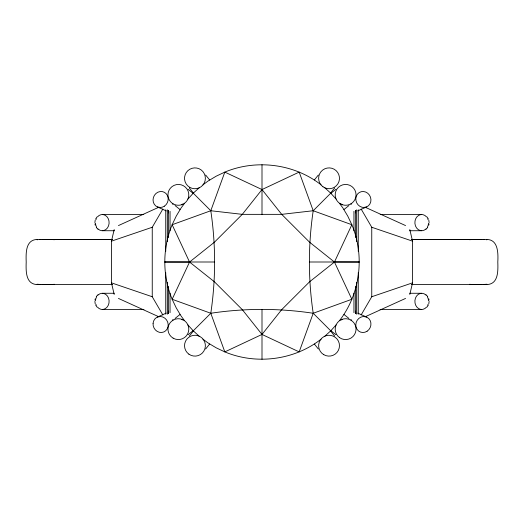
<?xml version="1.0" encoding="UTF-8"?>
<svg xmlns="http://www.w3.org/2000/svg" width="524" height="524" viewBox="0 0 524 524"><rect width="100%" height="100%" fill="white"/><g stroke="black" fill="none" stroke-linecap="round" stroke-linejoin="round"><path stroke-width="0.79" d="M321.114 339.126C294.331 360.204 256.203 365.045 224.822 351.899L210.792 313.26C215.862 279.318 215.862 244.682 210.792 210.74L224.822 172.101C256.203 158.955 294.331 163.796 321.114 184.874M184.461 320.564L181.147 316.09L176.234 307.902L172.147 299.276L189.544 262.039L214.375 242.245L242.298 214.355L262 189.557L299.178 172.101L313.208 210.74C308.138 244.682 308.138 279.318 313.208 313.26L299.178 351.899L262 334.443L242.298 309.645L214.375 281.755L189.544 262.039L172.147 224.724L176.234 216.098L181.147 207.91L184.461 203.436M94.89 222.621L95.198 220.185M429.11 301.379L428.802 303.815M168.224 313.516L168.564 311.118M355.436 212.882L355.776 210.484M94.968 300.128L95.198 298.935M428.802 225.065L429.032 223.872M114.193 294.429L111.455 282.849L111.455 241.151L114.193 229.571M409.807 294.429L412.545 282.849L412.545 241.151L409.807 229.571M202.886 339.126L208.002 342.919L216.189 347.818L224.822 351.899L262 334.443L281.702 309.645L309.625 281.755L334.456 262.039L351.853 224.724L347.766 216.098L342.853 207.91L339.539 203.436M95.787 218.822L96.92 217.008M428.213 305.178L427.08 306.992M162.879 314.99L152.248 296.741L152.248 227.259L162.879 209.011M361.121 314.99L371.752 296.741L371.752 227.259L361.121 209.011M339.539 320.564C360.316 293.794 364.946 255.902 351.853 224.724L313.208 210.74L281.702 214.355L242.298 214.355L210.792 210.74L172.147 224.724C162.361 248.33 162.361 275.67 172.147 299.276L210.792 313.26C244.695 308.138 279.305 308.138 313.208 313.26L351.853 299.276L334.456 262.039L309.625 242.245L281.702 214.355L262 189.557L224.822 172.101L216.189 176.182L208.002 181.081L202.886 184.874M96.285 296.564L97.981 294.75M427.715 227.436L426.019 229.25M189.374 335.989L193.349 331.017M314.38 179.948L318.363 174.977M205.637 349.023L209.62 344.052M330.651 192.983L334.633 188.011M187.906 199.068L193.251 193.173L199.146 187.834M324.854 336.166L330.749 330.827L336.094 324.932M199.146 336.166L193.251 330.827L210.792 313.26M313.208 210.74L330.749 193.173L324.854 187.834M175.042 318.454L180.007 314.472M330.945 193.277L335.904 189.288M188.096 334.712L193.061 330.723M343.993 209.528L348.958 205.546M189.544 262.039L164.719 262L214.368 262M334.456 261.961L359.281 262L309.632 262M118.437 225.575L159.086 207.118M181.363 204.674L182.634 204.098M341.366 319.902L342.637 319.326M364.914 316.882L405.563 298.425M357.735 210.91L366.564 206.947A8.109 7.467 65.8 0 0 367.743 193.245A8.109 7.467 65.8 0 0 355.835 198.282A8.109 7.467 65.8 0 0 366.564 206.947M157.436 317.053L166.265 313.09M111.455 241.151L152.248 227.259M371.752 296.741L412.545 282.849M40.066 239.579C25.702 237.844 25.846 251.749 26.2 262.013C25.846 272.277 25.702 286.169 40.066 284.434M483.934 284.434C498.298 286.169 498.154 272.277 497.8 262.013C498.317 252.293 498.101 237.732 484.274 239.606M469.57 239.73L471.404 239.586M52.596 284.44L54.437 284.29M484.274 284.414L486.92 284.231M39.326 239.606L44.363 239.475M470.984 239.579L475.654 239.435M484.333 284.44L471.476 284.584M50.854 284.545L50.219 284.539L53.356 284.414L52.937 284.414M471.901 239.475L474.41 239.429M48.352 284.591L52.105 284.545M474.161 284.584L411.353 284.578M37.08 239.789L37.486 239.789M37.08 284.231L39.726 284.414M172.409 204.098L173.195 204.098M350.805 204.098L351.591 204.098M102.298 214.519L143.792 214.513M380.208 214.513L421.702 214.519M102.298 230.73L114.501 230.73M409.499 230.73L421.702 230.73M112.647 239.422L42.044 239.481M411.353 239.422L481.956 239.481M479.637 239.475L484.34 239.586M45.64 239.435L112.365 239.442M411.635 239.442L478.36 239.435M52.524 284.584L39.667 284.44M112.647 284.578L49.839 284.584M53.756 284.591L42.044 284.539M470.244 284.591L481.956 284.539M102.298 293.27L114.33 293.27M409.67 293.27L421.702 293.27M102.298 309.481L143.943 309.488M380.057 309.488L421.702 309.481M172.409 319.902L173.195 319.902M350.805 319.902L351.591 319.902M486.514 239.789L486.92 239.789M471.404 284.44L470.644 284.414L473.781 284.539L473.146 284.545M49.59 239.429L52.099 239.475M48.352 239.435L53.016 239.579M471.895 284.545L475.648 284.591M483.934 239.579L484.674 239.606M52.596 239.586L54.43 239.73M469.563 284.29L471.063 284.414M371.752 227.259L412.545 241.151M111.455 282.849L152.248 296.741M157.436 206.947L166.265 210.91M357.735 313.09L366.564 317.053M364.914 207.118L405.563 225.575M341.366 204.098L342.637 204.674M181.363 319.326L182.634 319.902M118.437 298.425L159.086 316.882M188.096 189.288L193.061 193.277M343.993 314.472L348.958 318.454M175.042 205.546L180.007 209.528M330.945 330.723L335.904 334.712M426.019 294.75L427.715 296.564M97.981 229.25L96.285 227.436M193.251 193.173L210.792 210.74M313.208 313.26L330.749 330.827M330.749 193.173L336.094 199.068M187.906 324.932L193.251 330.827M205.637 174.977L209.62 179.948M330.651 331.017L334.633 335.989M189.374 188.011L193.349 192.983M314.38 344.052L318.363 349.023M427.08 217.008L428.213 218.822M96.92 306.992L95.787 305.178M428.802 220.185L429.11 222.621M428.802 298.935L429.032 300.128M94.968 223.872L95.198 225.065M95.198 303.815L94.89 301.379M355.436 311.118L355.776 313.516M168.224 210.484L168.564 212.882M358.259 209.803L358.259 251.396M358.259 272.604L358.259 314.197M356.687 209.803L356.687 241.61M356.687 282.39L356.687 314.197M355.652 210.576L355.652 237.51M355.652 286.49L355.652 313.424M353.949 211.336L353.949 230.874M353.949 293.126L353.949 312.664M262 164.719L262 214.368M262 309.632L262 359.281M170.051 211.336L170.051 230.874M170.051 293.126L170.051 312.664M168.348 210.576L168.348 237.51M168.348 286.49L168.348 313.424M167.313 209.803L167.313 241.61M167.313 282.39L167.313 314.197M165.741 209.803L165.741 251.396M165.741 272.604L165.741 314.197M426.005 228.916A8.109 6.825 -90 0 1 416.554 227.947A8.109 6.825 -90 0 1 417.045 216.7A8.109 6.825 -90 0 1 426.529 216.89M427.767 218.901A8.109 6.825 -90 0 1 428.049 219.641M428.501 223.355A8.109 6.825 -90 0 1 427.414 227.062M426.529 307.11A8.109 6.825 -90 0 1 417.045 307.3A8.109 6.825 -90 0 1 416.554 296.053A8.109 6.825 -90 0 1 426.005 295.084M427.414 296.938A8.109 6.825 -90 0 1 428.501 300.645M428.049 304.359A8.109 6.825 -90 0 1 427.767 305.099M97.995 295.084A8.109 6.825 -90 0 1 107.446 296.053A8.109 6.825 -90 0 1 106.955 307.3A8.109 6.825 -90 0 1 97.471 307.11M96.233 305.099A8.109 6.825 -90 0 1 95.951 304.359M95.499 300.645A8.109 6.825 -90 0 1 96.586 296.938M97.471 216.89A8.109 6.825 -90 0 1 106.955 216.7A8.109 6.825 -90 0 1 107.446 227.947A8.109 6.825 -90 0 1 97.995 228.916M96.586 227.062A8.109 6.825 -90 0 1 95.499 223.355M95.951 219.641A8.109 6.825 -90 0 1 96.233 218.901M367.101 331.227A8.109 7.467 -65.8 0 0 367.239 317.387A8.109 7.467 -65.8 0 0 355.803 324.919A8.109 7.467 -65.8 0 0 367.101 331.227M164.34 206.207A8.109 7.467 -65.8 0 0 164.477 192.36A8.109 7.467 -65.8 0 0 153.041 199.899A8.109 7.467 -65.8 0 0 164.34 206.207M153.073 323.301A8.109 7.467 65.8 0 0 163.802 331.967A8.109 7.467 65.8 0 0 164.981 318.264A8.109 7.467 65.8 0 0 153.073 323.301M323.78 354.683A10.421 10.421 0 0 0 339.473 345.755A10.421 10.421 0 0 0 323.898 336.631A10.421 10.421 0 0 0 323.78 354.683M339.545 337.62A10.421 10.421 0 0 0 355.986 330.153A10.421 10.421 0 0 0 341.307 319.647A10.421 10.421 0 0 0 339.545 337.62M173.123 338.137A10.421 10.421 0 0 0 188.81 329.196A10.421 10.421 0 0 0 173.221 320.085A10.421 10.421 0 0 0 173.123 338.137M188.895 354.172A10.421 10.421 0 0 0 205.329 346.691A10.421 10.421 0 0 0 190.631 336.205A10.421 10.421 0 0 0 188.895 354.172M189.681 187.304A10.421 10.421 0 0 0 205.375 178.383A10.421 10.421 0 0 0 189.799 169.252A10.421 10.421 0 0 0 189.681 187.304M172.317 203.338A10.421 10.421 0 0 0 188.758 195.871A10.421 10.421 0 0 0 174.079 185.372A10.421 10.421 0 0 0 172.317 203.338M340.351 203.856A10.421 10.421 0 0 0 356.038 194.915A10.421 10.421 0 0 0 340.449 185.804A10.421 10.421 0 0 0 340.351 203.856M322.994 186.793A10.421 10.421 0 0 0 339.421 179.313A10.421 10.421 0 0 0 324.729 168.826A10.421 10.421 0 0 0 322.994 186.793"/></g></svg>
